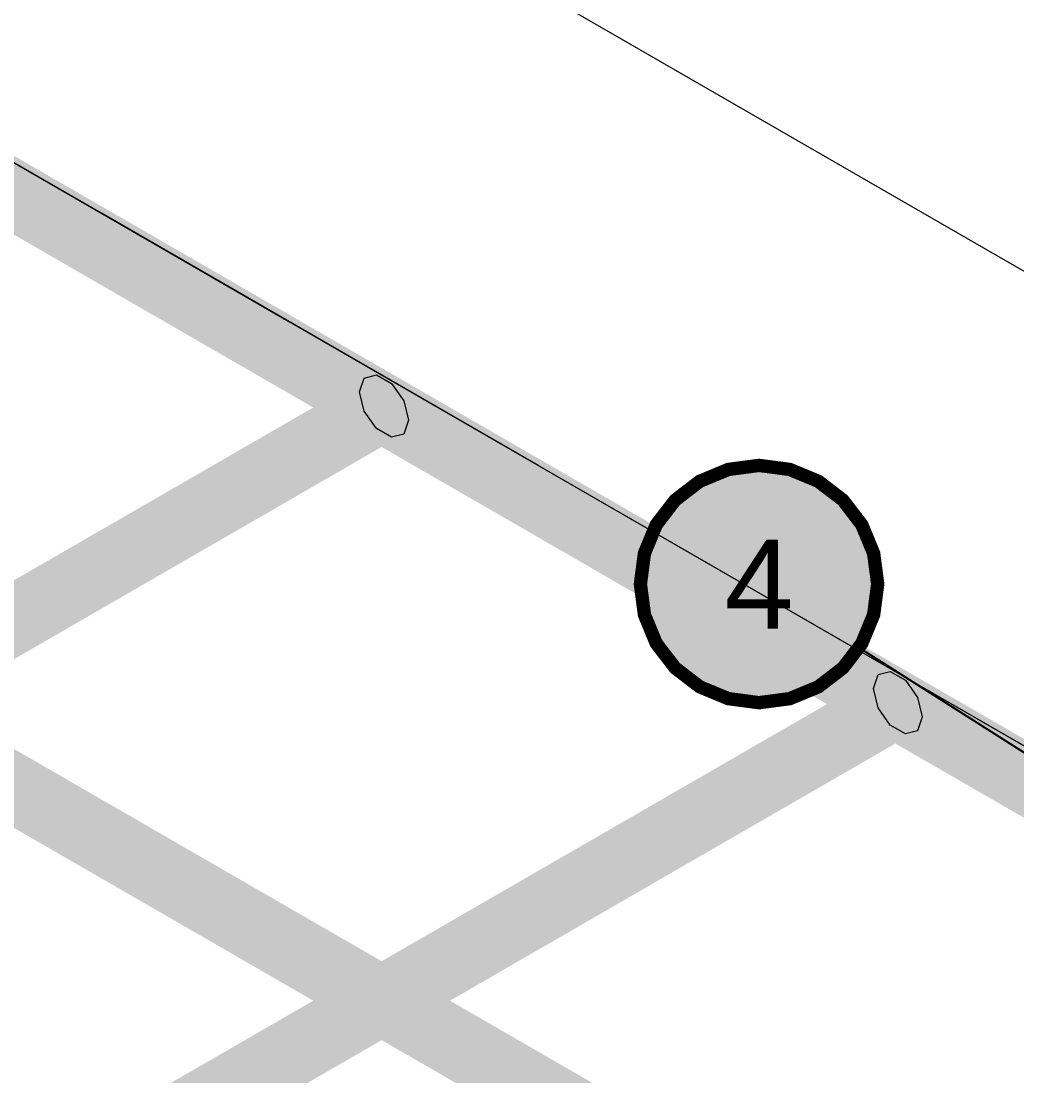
# Model space of a CAD drawing. Header units: metres. Extents: x 349122 to 349453, y 9281252 to 9281971.
# Drawn here: x 349268.7096 to 349269.0453, y 9281654.0642 to 9281654.4198 of the extents above; entities that cross this region are included whole.
import ezdxf
from ezdxf.enums import TextEntityAlignment as Align

# ---------------------------------------------------------------- set-up
doc = ezdxf.new("R2010")
doc.units = ezdxf.units.M
doc.header["$LTSCALE"] = 0.25
doc.layers.add('ISO-3D', color=7, linetype='CONTINUOUS', lineweight=13)
doc.layers.add('ISO-3D-ARISTAS', color=250, linetype='CONTINUOUS', lineweight=13)
doc.layers.add('LLAMADAS-NUM', color=30, linetype='CONTINUOUS', lineweight=25, true_color=0xc05014)
doc.styles.get("Standard").update_dxf_attribs({"font": 'arial.ttf'})

msp = doc.modelspace()

# ---------------------------------------------------------------- linework, layer by layer
at = {"layer": 'ISO-3D', "true_color": 0x7c4f34}
for points in [[(349268.77586, 9281654.33343), (349268.77076, 9281654.33048), (349268.69326, 9281654.38112), (349268.68816, 9281654.37818)], [(349268.77076, 9281654.31237), (349268.77586, 9281654.31531), (349268.68816, 9281654.36006), (349268.69326, 9281654.363)], [(349268.85847, 9281654.28573), (349268.85337, 9281654.28279), (349268.77586, 9281654.33343), (349268.77076, 9281654.33048)], [(349268.85337, 9281654.26467), (349268.85847, 9281654.26762), (349268.77076, 9281654.31237), (349268.77586, 9281654.31531)], [(349268.82939, 9281654.30053), (349268.83448, 9281654.29759), (349268.74678, 9281654.25284), (349268.75188, 9281654.24989)], [(349268.94107, 9281654.23804), (349268.93597, 9281654.2351), (349268.85847, 9281654.28573), (349268.85337, 9281654.28279)], [(349268.83448, 9281654.27947), (349268.82939, 9281654.28241), (349268.75188, 9281654.23178), (349268.74678, 9281654.23472)], [(349268.93597, 9281654.21698), (349268.94107, 9281654.21992), (349268.85337, 9281654.26467), (349268.85847, 9281654.26762)], [(349268.74678, 9281654.25284), (349268.75188, 9281654.24989), (349268.66418, 9281654.20515), (349268.66927, 9281654.2022)], [(349268.75188, 9281654.23178), (349268.74678, 9281654.23472), (349268.66927, 9281654.18408), (349268.66418, 9281654.18703)], [(349269.02368, 9281654.19035), (349269.01858, 9281654.18741), (349268.94107, 9281654.23804), (349268.93597, 9281654.2351)], [(349269.01858, 9281654.16929), (349269.02368, 9281654.17223), (349268.93597, 9281654.21698), (349268.94107, 9281654.21992)], [(349269.00259, 9281654.20053), (349269.00769, 9281654.19759), (349268.91999, 9281654.15284), (349268.92508, 9281654.14989)], [(349269.10628, 9281654.14266), (349269.10119, 9281654.13971), (349269.02368, 9281654.19035), (349269.01858, 9281654.18741)], [(349268.76787, 9281654.13804), (349268.76277, 9281654.1351), (349268.68526, 9281654.18573), (349268.68016, 9281654.18279)], [(349269.00769, 9281654.17947), (349269.00259, 9281654.18241), (349268.92508, 9281654.13178), (349268.91999, 9281654.13472)], [(349269.10119, 9281654.1216), (349269.10628, 9281654.12454), (349269.01858, 9281654.16929), (349269.02368, 9281654.17223)], [(349268.76277, 9281654.11698), (349268.76787, 9281654.11992), (349268.68016, 9281654.16467), (349268.68526, 9281654.16762)], [(349268.91999, 9281654.15284), (349268.92508, 9281654.14989), (349268.83738, 9281654.10515), (349268.84248, 9281654.1022)], [(349268.85047, 9281654.09035), (349268.84537, 9281654.08741), (349268.76787, 9281654.13804), (349268.76277, 9281654.1351)], [(349268.92508, 9281654.13178), (349268.91999, 9281654.13472), (349268.84248, 9281654.08408), (349268.83738, 9281654.08703)], [(349268.84537, 9281654.06929), (349268.85047, 9281654.07223), (349268.76277, 9281654.11698), (349268.76787, 9281654.11992)], [(349268.83738, 9281654.10515), (349268.84248, 9281654.1022), (349268.75478, 9281654.05745), (349268.75987, 9281654.05451)], [(349268.93308, 9281654.04266), (349268.92798, 9281654.03971), (349268.85047, 9281654.09035), (349268.84537, 9281654.08741)], [(349268.84248, 9281654.08408), (349268.83738, 9281654.08703), (349268.75987, 9281654.03639), (349268.75478, 9281654.03934)], [(349268.92798, 9281654.0216), (349268.93308, 9281654.02454), (349268.84537, 9281654.06929), (349268.85047, 9281654.07223)]]:
    msp.add_solid(points, dxfattribs=at)
at = {"layer": 'ISO-3D', "true_color": 0x603d28}
for points in [[(349268.77999, 9281654.33235), (349268.77586, 9281654.33343), (349268.69738, 9281654.38004), (349268.69326, 9281654.38112)], [(349268.78156, 9281654.32766), (349268.77999, 9281654.33235), (349268.69896, 9281654.37535), (349268.69738, 9281654.38004)], [(349268.76506, 9281654.31813), (349268.76664, 9281654.31344), (349268.68246, 9281654.36583), (349268.68403, 9281654.36114)], [(349268.76664, 9281654.31344), (349268.77076, 9281654.31237), (349268.68403, 9281654.36114), (349268.68816, 9281654.36006)], [(349268.86259, 9281654.28466), (349268.85847, 9281654.28573), (349268.77999, 9281654.33235), (349268.77586, 9281654.33343)], [(349268.86417, 9281654.27997), (349268.86259, 9281654.28466), (349268.78156, 9281654.32766), (349268.77999, 9281654.33235)], [(349268.84767, 9281654.27044), (349268.84924, 9281654.26575), (349268.76506, 9281654.31813), (349268.76664, 9281654.31344)], [(349268.84924, 9281654.26575), (349268.85337, 9281654.26467), (349268.76664, 9281654.31344), (349268.77076, 9281654.31237)], [(349268.9452, 9281654.23696), (349268.94107, 9281654.23804), (349268.86259, 9281654.28466), (349268.85847, 9281654.28573)], [(349268.94677, 9281654.23227), (349268.9452, 9281654.23696), (349268.86417, 9281654.27997), (349268.86259, 9281654.28466)], [(349268.93027, 9281654.22275), (349268.93185, 9281654.21806), (349268.84767, 9281654.27044), (349268.84924, 9281654.26575)], [(349268.93185, 9281654.21806), (349268.93597, 9281654.21698), (349268.84924, 9281654.26575), (349268.85337, 9281654.26467)], [(349269.0278, 9281654.18927), (349269.02368, 9281654.19035), (349268.9452, 9281654.23696), (349268.94107, 9281654.23804)], [(349269.02938, 9281654.18458), (349269.0278, 9281654.18927), (349268.94677, 9281654.23227), (349268.9452, 9281654.23696)], [(349269.01288, 9281654.17506), (349269.01446, 9281654.17037), (349268.93027, 9281654.22275), (349268.93185, 9281654.21806)], [(349269.01446, 9281654.17037), (349269.01858, 9281654.16929), (349268.93185, 9281654.21806), (349268.93597, 9281654.21698)], [(349269.11041, 9281654.14158), (349269.10628, 9281654.14266), (349269.0278, 9281654.18927), (349269.02368, 9281654.19035)], [(349269.11198, 9281654.13689), (349269.11041, 9281654.14158), (349269.02938, 9281654.18458), (349269.0278, 9281654.18927)], [(349268.77199, 9281654.13696), (349268.76787, 9281654.13804), (349268.68939, 9281654.18466), (349268.68526, 9281654.18573)], [(349268.77357, 9281654.13227), (349268.77199, 9281654.13696), (349268.69096, 9281654.17997), (349268.68939, 9281654.18466)], [(349269.09549, 9281654.12736), (349269.09706, 9281654.12268), (349269.01288, 9281654.17506), (349269.01446, 9281654.17037)], [(349268.75707, 9281654.12275), (349268.75864, 9281654.11806), (349268.67446, 9281654.17044), (349268.67604, 9281654.16575)], [(349269.09706, 9281654.12268), (349269.10119, 9281654.1216), (349269.01446, 9281654.17037), (349269.01858, 9281654.16929)], [(349268.75864, 9281654.11806), (349268.76277, 9281654.11698), (349268.67604, 9281654.16575), (349268.68016, 9281654.16467)], [(349268.8546, 9281654.08927), (349268.85047, 9281654.09035), (349268.77199, 9281654.13696), (349268.76787, 9281654.13804)], [(349268.85617, 9281654.08458), (349268.8546, 9281654.08927), (349268.77357, 9281654.13227), (349268.77199, 9281654.13696)], [(349268.83968, 9281654.07506), (349268.84125, 9281654.07037), (349268.75707, 9281654.12275), (349268.75864, 9281654.11806)], [(349268.84125, 9281654.07037), (349268.84537, 9281654.06929), (349268.75864, 9281654.11806), (349268.76277, 9281654.11698)], [(349268.9372, 9281654.04158), (349268.93308, 9281654.04266), (349268.8546, 9281654.08927), (349268.85047, 9281654.09035)], [(349268.93878, 9281654.03689), (349268.9372, 9281654.04158), (349268.85617, 9281654.08458), (349268.8546, 9281654.08927)], [(349268.92228, 9281654.02736), (349268.92386, 9281654.02268), (349268.83968, 9281654.07506), (349268.84125, 9281654.07037)], [(349268.92386, 9281654.02268), (349268.92798, 9281654.0216), (349268.84125, 9281654.07037), (349268.84537, 9281654.06929)]]:
    msp.add_solid(points, dxfattribs=at)
at = {"layer": 'ISO-3D', "true_color": 0x865538}
for points in [[(349268.77076, 9281654.33048), (349268.76664, 9281654.32464), (349268.68816, 9281654.37818), (349268.68403, 9281654.37233)], [(349268.77586, 9281654.31531), (349268.77999, 9281654.32115), (349268.69326, 9281654.363), (349268.69738, 9281654.36884)], [(349268.85337, 9281654.28279), (349268.84924, 9281654.27695), (349268.77076, 9281654.33048), (349268.76664, 9281654.32464)], [(349268.85847, 9281654.26762), (349268.86259, 9281654.27346), (349268.77586, 9281654.31531), (349268.77999, 9281654.32115)], [(349268.93597, 9281654.2351), (349268.93185, 9281654.22926), (349268.85337, 9281654.28279), (349268.84924, 9281654.27695)], [(349268.94107, 9281654.21992), (349268.9452, 9281654.22577), (349268.85847, 9281654.26762), (349268.86259, 9281654.27346)], [(349269.01858, 9281654.18741), (349269.01446, 9281654.18156), (349268.93597, 9281654.2351), (349268.93185, 9281654.22926)], [(349269.02368, 9281654.17223), (349269.0278, 9281654.17807), (349268.94107, 9281654.21992), (349268.9452, 9281654.22577)], [(349269.10119, 9281654.13971), (349269.09706, 9281654.13387), (349269.01858, 9281654.18741), (349269.01446, 9281654.18156)], [(349268.76277, 9281654.1351), (349268.75864, 9281654.12926), (349268.68016, 9281654.18279), (349268.67604, 9281654.17695)], [(349269.10628, 9281654.12454), (349269.11041, 9281654.13038), (349269.02368, 9281654.17223), (349269.0278, 9281654.17807)], [(349268.76787, 9281654.11992), (349268.77199, 9281654.12577), (349268.68526, 9281654.16762), (349268.68939, 9281654.17346)], [(349268.84537, 9281654.08741), (349268.84125, 9281654.08156), (349268.76277, 9281654.1351), (349268.75864, 9281654.12926)], [(349268.85047, 9281654.07223), (349268.8546, 9281654.07807), (349268.76787, 9281654.11992), (349268.77199, 9281654.12577)], [(349268.92798, 9281654.03971), (349268.92386, 9281654.03387), (349268.84537, 9281654.08741), (349268.84125, 9281654.08156)], [(349268.93308, 9281654.02454), (349268.9372, 9281654.03038), (349268.85047, 9281654.07223), (349268.8546, 9281654.07807)]]:
    msp.add_solid(points, dxfattribs=at)
at = {"layer": 'ISO-3D', "true_color": 0x7b4f34}
for points in [[(349268.77999, 9281654.32115), (349268.78156, 9281654.32766), (349268.69738, 9281654.36884), (349268.69896, 9281654.37535)], [(349268.76664, 9281654.32464), (349268.76506, 9281654.31813), (349268.68403, 9281654.37233), (349268.68246, 9281654.36583)], [(349268.86259, 9281654.27346), (349268.86417, 9281654.27997), (349268.77999, 9281654.32115), (349268.78156, 9281654.32766)], [(349268.84924, 9281654.27695), (349268.84767, 9281654.27044), (349268.76664, 9281654.32464), (349268.76506, 9281654.31813)], [(349268.9452, 9281654.22577), (349268.94677, 9281654.23227), (349268.86259, 9281654.27346), (349268.86417, 9281654.27997)], [(349268.93185, 9281654.22926), (349268.93027, 9281654.22275), (349268.84924, 9281654.27695), (349268.84767, 9281654.27044)], [(349269.0278, 9281654.17807), (349269.02938, 9281654.18458), (349268.9452, 9281654.22577), (349268.94677, 9281654.23227)], [(349269.01446, 9281654.18156), (349269.01288, 9281654.17506), (349268.93185, 9281654.22926), (349268.93027, 9281654.22275)], [(349269.09706, 9281654.13387), (349269.09549, 9281654.12736), (349269.01446, 9281654.18156), (349269.01288, 9281654.17506)], [(349269.11041, 9281654.13038), (349269.11198, 9281654.13689), (349269.0278, 9281654.17807), (349269.02938, 9281654.18458)], [(349268.77199, 9281654.12577), (349268.77357, 9281654.13227), (349268.68939, 9281654.17346), (349268.69096, 9281654.17997)], [(349268.75864, 9281654.12926), (349268.75707, 9281654.12275), (349268.67604, 9281654.17695), (349268.67446, 9281654.17044)], [(349268.8546, 9281654.07807), (349268.85617, 9281654.08458), (349268.77199, 9281654.12577), (349268.77357, 9281654.13227)], [(349268.84125, 9281654.08156), (349268.83968, 9281654.07506), (349268.75864, 9281654.12926), (349268.75707, 9281654.12275)], [(349268.9372, 9281654.03038), (349268.93878, 9281654.03689), (349268.8546, 9281654.07807), (349268.85617, 9281654.08458)], [(349268.92386, 9281654.03387), (349268.92228, 9281654.02736), (349268.84125, 9281654.08156), (349268.83968, 9281654.07506)]]:
    msp.add_solid(points, dxfattribs=at)
at = {"layer": 'ISO-3D', "true_color": 0x553624}
for points in [[(349268.82369, 9281654.29476), (349268.82526, 9281654.29945), (349268.74108, 9281654.24707), (349268.74266, 9281654.25176)], [(349268.84018, 9281654.28524), (349268.83861, 9281654.28055), (349268.75758, 9281654.23755), (349268.756, 9281654.23286)], [(349268.74108, 9281654.24707), (349268.74266, 9281654.25176), (349268.65848, 9281654.19938), (349268.66005, 9281654.20407)], [(349268.75758, 9281654.23755), (349268.756, 9281654.23286), (349268.67497, 9281654.18985), (349268.6734, 9281654.18516)], [(349268.99689, 9281654.19476), (349268.99847, 9281654.19945), (349268.91429, 9281654.14707), (349268.91586, 9281654.15176)], [(349269.01339, 9281654.18524), (349269.01181, 9281654.18055), (349268.93078, 9281654.13755), (349268.92921, 9281654.13286)], [(349268.91429, 9281654.14707), (349268.91586, 9281654.15176), (349268.83168, 9281654.09938), (349268.83326, 9281654.10407)], [(349268.93078, 9281654.13755), (349268.92921, 9281654.13286), (349268.84818, 9281654.08985), (349268.8466, 9281654.08516)], [(349268.83168, 9281654.09938), (349268.83326, 9281654.10407), (349268.74908, 9281654.05169), (349268.75065, 9281654.05637)], [(349268.84818, 9281654.08985), (349268.8466, 9281654.08516), (349268.76557, 9281654.04216), (349268.764, 9281654.03747)]]:
    msp.add_solid(points, dxfattribs=at)
at = {"layer": 'ISO-3D', "true_color": 0x67422b}
for points in [[(349268.82526, 9281654.29945), (349268.82939, 9281654.30053), (349268.74266, 9281654.25176), (349268.74678, 9281654.25284)], [(349268.83861, 9281654.28055), (349268.83448, 9281654.27947), (349268.756, 9281654.23286), (349268.75188, 9281654.23178)], [(349268.74266, 9281654.25176), (349268.74678, 9281654.25284), (349268.66005, 9281654.20407), (349268.66418, 9281654.20515)], [(349268.756, 9281654.23286), (349268.75188, 9281654.23178), (349268.6734, 9281654.18516), (349268.66927, 9281654.18408)], [(349268.99847, 9281654.19945), (349269.00259, 9281654.20053), (349268.91586, 9281654.15176), (349268.91999, 9281654.15284)], [(349269.01181, 9281654.18055), (349269.00769, 9281654.17947), (349268.92921, 9281654.13286), (349268.92508, 9281654.13178)], [(349268.91586, 9281654.15176), (349268.91999, 9281654.15284), (349268.83326, 9281654.10407), (349268.83738, 9281654.10515)], [(349268.92921, 9281654.13286), (349268.92508, 9281654.13178), (349268.8466, 9281654.08516), (349268.84248, 9281654.08408)], [(349268.83326, 9281654.10407), (349268.83738, 9281654.10515), (349268.75065, 9281654.05637), (349268.75478, 9281654.05745)], [(349268.8466, 9281654.08516), (349268.84248, 9281654.08408), (349268.764, 9281654.03747), (349268.75987, 9281654.03639)]]:
    msp.add_solid(points, dxfattribs=at)
at = {"layer": 'ISO-3D', "true_color": 0x6f472f}
for points in [[(349268.83194, 9281654.29), (349268.82369, 9281654.29476), (349268.82526, 9281654.29945)], [(349268.83194, 9281654.29), (349268.82526, 9281654.29945), (349268.82939, 9281654.30053)], [(349268.83194, 9281654.29), (349268.82939, 9281654.30053), (349268.83448, 9281654.29759)], [(349268.83194, 9281654.29), (349268.83448, 9281654.29759), (349268.83861, 9281654.29175)], [(349268.83194, 9281654.29), (349268.82526, 9281654.28825), (349268.82369, 9281654.29476)], [(349268.83194, 9281654.29), (349268.83861, 9281654.29175), (349268.84018, 9281654.28524)], [(349268.83194, 9281654.29), (349268.82939, 9281654.28241), (349268.82526, 9281654.28825)], [(349268.83194, 9281654.29), (349268.83448, 9281654.27947), (349268.82939, 9281654.28241)], [(349268.83194, 9281654.29), (349268.83861, 9281654.28055), (349268.83448, 9281654.27947)], [(349268.83194, 9281654.29), (349268.84018, 9281654.28524), (349268.83861, 9281654.28055)], [(349269.00514, 9281654.19), (349268.99689, 9281654.19476), (349268.99847, 9281654.19945)], [(349269.00514, 9281654.19), (349268.99847, 9281654.19945), (349269.00259, 9281654.20053)], [(349269.00514, 9281654.19), (349269.00259, 9281654.20053), (349269.00769, 9281654.19759)], [(349269.00514, 9281654.19), (349269.00769, 9281654.19759), (349269.01181, 9281654.19175)], [(349269.00514, 9281654.19), (349268.99847, 9281654.18825), (349268.99689, 9281654.19476)], [(349269.00514, 9281654.19), (349269.00259, 9281654.18241), (349268.99847, 9281654.18825)], [(349269.00514, 9281654.19), (349269.00769, 9281654.17947), (349269.00259, 9281654.18241)], [(349269.00514, 9281654.19), (349269.01181, 9281654.19175), (349269.01339, 9281654.18524)], [(349269.00514, 9281654.19), (349269.01181, 9281654.18055), (349269.00769, 9281654.17947)], [(349269.00514, 9281654.19), (349269.01339, 9281654.18524), (349269.01181, 9281654.18055)]]:
    msp.add_solid(points, dxfattribs=at)
at = {"layer": 'ISO-3D', "true_color": 0x7f5135}
for points in [[(349268.83448, 9281654.29759), (349268.83861, 9281654.29175), (349268.75188, 9281654.24989), (349268.756, 9281654.24405)], [(349268.82939, 9281654.28241), (349268.82526, 9281654.28825), (349268.74678, 9281654.23472), (349268.74266, 9281654.24056)], [(349268.75188, 9281654.24989), (349268.756, 9281654.24405), (349268.66927, 9281654.2022), (349268.6734, 9281654.19636)], [(349268.74678, 9281654.23472), (349268.74266, 9281654.24056), (349268.66418, 9281654.18703), (349268.66005, 9281654.19287)], [(349269.00769, 9281654.19759), (349269.01181, 9281654.19175), (349268.92508, 9281654.14989), (349268.92921, 9281654.14405)], [(349269.00259, 9281654.18241), (349268.99847, 9281654.18825), (349268.91999, 9281654.13472), (349268.91586, 9281654.14056)], [(349268.92508, 9281654.14989), (349268.92921, 9281654.14405), (349268.84248, 9281654.1022), (349268.8466, 9281654.09636)], [(349268.91999, 9281654.13472), (349268.91586, 9281654.14056), (349268.83738, 9281654.08703), (349268.83326, 9281654.09287)], [(349268.84248, 9281654.1022), (349268.8466, 9281654.09636), (349268.75987, 9281654.05451), (349268.764, 9281654.04867)], [(349268.83738, 9281654.08703), (349268.83326, 9281654.09287), (349268.75478, 9281654.03934), (349268.75065, 9281654.04518)]]:
    msp.add_solid(points, dxfattribs=at)
at = {"layer": 'ISO-3D', "true_color": 0x70472f}
for points in [[(349268.82526, 9281654.28825), (349268.82369, 9281654.29476), (349268.74266, 9281654.24056), (349268.74108, 9281654.24707)], [(349268.83861, 9281654.29175), (349268.84018, 9281654.28524), (349268.756, 9281654.24405), (349268.75758, 9281654.23755)], [(349268.74266, 9281654.24056), (349268.74108, 9281654.24707), (349268.66005, 9281654.19287), (349268.65848, 9281654.19938)], [(349268.756, 9281654.24405), (349268.75758, 9281654.23755), (349268.6734, 9281654.19636), (349268.67497, 9281654.18985)], [(349268.99847, 9281654.18825), (349268.99689, 9281654.19476), (349268.91586, 9281654.14056), (349268.91429, 9281654.14707)], [(349269.01181, 9281654.19175), (349269.01339, 9281654.18524), (349268.92921, 9281654.14405), (349268.93078, 9281654.13755)], [(349268.91586, 9281654.14056), (349268.91429, 9281654.14707), (349268.83326, 9281654.09287), (349268.83168, 9281654.09938)], [(349268.92921, 9281654.14405), (349268.93078, 9281654.13755), (349268.8466, 9281654.09636), (349268.84818, 9281654.08985)], [(349268.83326, 9281654.09287), (349268.83168, 9281654.09938), (349268.75065, 9281654.04518), (349268.74908, 9281654.05169)], [(349268.8466, 9281654.09636), (349268.84818, 9281654.08985), (349268.764, 9281654.04867), (349268.76557, 9281654.04216)]]:
    msp.add_solid(points, dxfattribs=at)
at = {"layer": 'ISO-3D-ARISTAS', "color": 250}
for p, q in [((349268.73667, 9281654.355), (349268.58945, 9281654.44)), ((349268.8839, 9281654.43), (349269.03112, 9281654.345)), ((349268.8839, 9281654.43), (349269.03112, 9281654.345)), ((349268.63151, 9281654.41571), (349268.79977, 9281654.31857)), ((349268.8839, 9281654.27), (349268.73667, 9281654.355)), ((349269.03112, 9281654.345), (349269.17835, 9281654.26)), ((349269.03112, 9281654.345), (349269.17835, 9281654.26)), ((349268.79977, 9281654.31857), (349268.96803, 9281654.22143)), ((349268.82369, 9281654.29476), (349268.82526, 9281654.29945)), ((349268.82369, 9281654.29476), (349268.82526, 9281654.29945)), ((349268.82526, 9281654.29945), (349268.82939, 9281654.30053)), ((349268.82526, 9281654.29945), (349268.82939, 9281654.30053)), ((349268.82939, 9281654.30053), (349268.83448, 9281654.29759)), ((349268.82939, 9281654.30053), (349268.83448, 9281654.29759)), ((349268.83448, 9281654.29759), (349268.83861, 9281654.29175)), ((349268.83448, 9281654.29759), (349268.83861, 9281654.29175)), ((349268.82526, 9281654.28825), (349268.82369, 9281654.29476)), ((349268.82526, 9281654.28825), (349268.82369, 9281654.29476)), ((349268.83861, 9281654.29175), (349268.84018, 9281654.28524)), ((349268.83861, 9281654.29175), (349268.84018, 9281654.28524)), ((349268.82939, 9281654.28241), (349268.82526, 9281654.28825)), ((349268.82939, 9281654.28241), (349268.82526, 9281654.28825)), ((349268.84018, 9281654.28524), (349268.83861, 9281654.28055)), ((349268.84018, 9281654.28524), (349268.83861, 9281654.28055)), ((349268.83448, 9281654.27947), (349268.82939, 9281654.28241)), ((349268.83448, 9281654.27947), (349268.82939, 9281654.28241)), ((349268.83861, 9281654.28055), (349268.83448, 9281654.27947)), ((349268.83861, 9281654.28055), (349268.83448, 9281654.27947)), ((349269.03112, 9281654.185), (349268.8839, 9281654.27)), ((349268.96803, 9281654.22143), (349269.13628, 9281654.12429)), ((349268.99689, 9281654.19476), (349268.99847, 9281654.19945)), ((349268.99689, 9281654.19476), (349268.99847, 9281654.19945)), ((349268.99847, 9281654.19945), (349269.00259, 9281654.20053)), ((349268.99847, 9281654.19945), (349269.00259, 9281654.20053)), ((349269.00259, 9281654.20053), (349269.00769, 9281654.19759)), ((349269.00259, 9281654.20053), (349269.00769, 9281654.19759)), ((349269.00769, 9281654.19759), (349269.01181, 9281654.19175)), ((349269.00769, 9281654.19759), (349269.01181, 9281654.19175)), ((349268.99847, 9281654.18825), (349268.99689, 9281654.19476)), ((349268.99847, 9281654.18825), (349268.99689, 9281654.19476)), ((349269.01181, 9281654.19175), (349269.01339, 9281654.18524)), ((349269.01181, 9281654.19175), (349269.01339, 9281654.18524)), ((349269.00259, 9281654.18241), (349268.99847, 9281654.18825)), ((349269.00259, 9281654.18241), (349268.99847, 9281654.18825)), ((349269.01339, 9281654.18524), (349269.01181, 9281654.18055)), ((349269.01339, 9281654.18524), (349269.01181, 9281654.18055)), ((349269.17835, 9281654.1), (349269.03112, 9281654.185)), ((349269.00769, 9281654.17947), (349269.00259, 9281654.18241)), ((349269.00769, 9281654.17947), (349269.00259, 9281654.18241)), ((349269.01181, 9281654.18055), (349269.00769, 9281654.17947)), ((349269.01181, 9281654.18055), (349269.00769, 9281654.17947))]:
    msp.add_line(p, q, dxfattribs=at)
at = {"layer": 'LLAMADAS-NUM'}
msp.add_line((349269.17835, 9281654.09), (349268.99209, 9281654.20852), dxfattribs=at)
at = {"layer": 'LLAMADAS-NUM', "const_width": 0.0045}
msp.add_lwpolyline([(349268.99835, 9281654.23), (349268.99698, 9281654.24035), (349268.99299, 9281654.25), (349268.98663, 9281654.25828), (349268.97835, 9281654.26464), (349268.9687, 9281654.26864), (349268.95835, 9281654.27), (349268.94799, 9281654.26864), (349268.93835, 9281654.26464), (349268.93006, 9281654.25828), (349268.9237, 9281654.25), (349268.91971, 9281654.24035), (349268.91835, 9281654.23), (349268.91971, 9281654.21965), (349268.9237, 9281654.21), (349268.93006, 9281654.20172), (349268.93835, 9281654.19536), (349268.94799, 9281654.19136), (349268.95835, 9281654.19), (349268.9687, 9281654.19136), (349268.97835, 9281654.19536), (349268.98663, 9281654.20172), (349268.99299, 9281654.21), (349268.99698, 9281654.21965)], close=True, dxfattribs=at)
at = {"layer": 'LLAMADAS-NUM', "true_color": 0xffffff}
for points in [[(349268.99835, 9281654.23), (349268.94799, 9281654.26864), (349268.93835, 9281654.26464)], [(349268.99835, 9281654.23), (349268.95835, 9281654.27), (349268.94799, 9281654.26864)], [(349268.99835, 9281654.23), (349268.9687, 9281654.26864), (349268.95835, 9281654.27)], [(349268.99835, 9281654.23), (349268.97835, 9281654.26464), (349268.9687, 9281654.26864)], [(349268.99835, 9281654.23), (349268.93835, 9281654.26464), (349268.93006, 9281654.25828)], [(349268.99835, 9281654.23), (349268.98663, 9281654.25828), (349268.97835, 9281654.26464)], [(349268.99835, 9281654.23), (349268.93006, 9281654.25828), (349268.9237, 9281654.25)], [(349268.99835, 9281654.23), (349268.99299, 9281654.25), (349268.98663, 9281654.25828)], [(349268.99835, 9281654.23), (349268.9237, 9281654.25), (349268.91971, 9281654.24035)], [(349268.99835, 9281654.23), (349268.99698, 9281654.24035), (349268.99299, 9281654.25)], [(349268.99835, 9281654.23), (349268.91971, 9281654.24035), (349268.91835, 9281654.23)], [(349268.99835, 9281654.23), (349268.91835, 9281654.23), (349268.91971, 9281654.21965)], [(349268.99835, 9281654.23), (349268.91971, 9281654.21965), (349268.9237, 9281654.21)], [(349268.99835, 9281654.23), (349268.9237, 9281654.21), (349268.93006, 9281654.20172)], [(349268.99835, 9281654.23), (349268.93006, 9281654.20172), (349268.93835, 9281654.19536)], [(349268.99835, 9281654.23), (349268.93835, 9281654.19536), (349268.94799, 9281654.19136)], [(349268.99835, 9281654.23), (349268.94799, 9281654.19136), (349268.95835, 9281654.19)], [(349268.99835, 9281654.23), (349268.95835, 9281654.19), (349268.9687, 9281654.19136)], [(349268.99835, 9281654.23), (349268.9687, 9281654.19136), (349268.97835, 9281654.19536)], [(349268.99835, 9281654.23), (349268.97835, 9281654.19536), (349268.98663, 9281654.20172)], [(349268.99835, 9281654.23), (349268.98663, 9281654.20172), (349268.99299, 9281654.21)], [(349268.99835, 9281654.23), (349268.99299, 9281654.21), (349268.99698, 9281654.21965)]]:
    msp.add_solid(points, dxfattribs=at)

# ---------------------------------------------------------------- texts
at = {"layer": 'LLAMADAS-NUM'}
msp.add_text('4', height=0.03, dxfattribs=at).set_placement((349268.95835, 9281654.23), align=Align.MIDDLE_CENTER)

doc.saveas('drawing.dxf')
